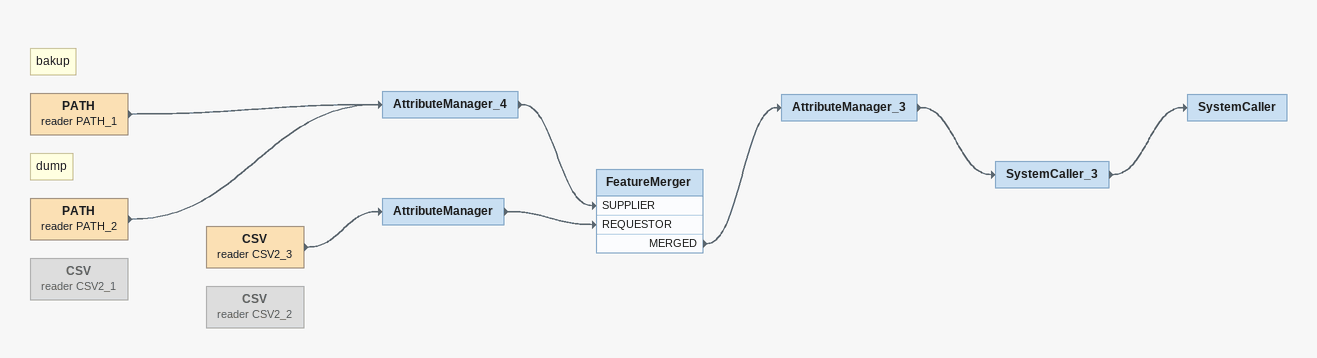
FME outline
CSV (reader CSV2_1) [off]
Note: bakup
PATH (reader PATH_1)
    -> AttributeManager_4
Note: dump
PATH (reader PATH_2)
    -> AttributeManager_4
AttributeManager_4
    -> FeatureMerger [SUPPLIER]
CSV (reader CSV2_3)
    -> AttributeManager
AttributeManager
    -> FeatureMerger [REQUESTOR]
FeatureMerger
    MERGED -> AttributeManager_3
AttributeManager_3
    -> SystemCaller_3
SystemCaller_3
    -> SystemCaller
SystemCaller
CSV (reader CSV2_2) [off]
